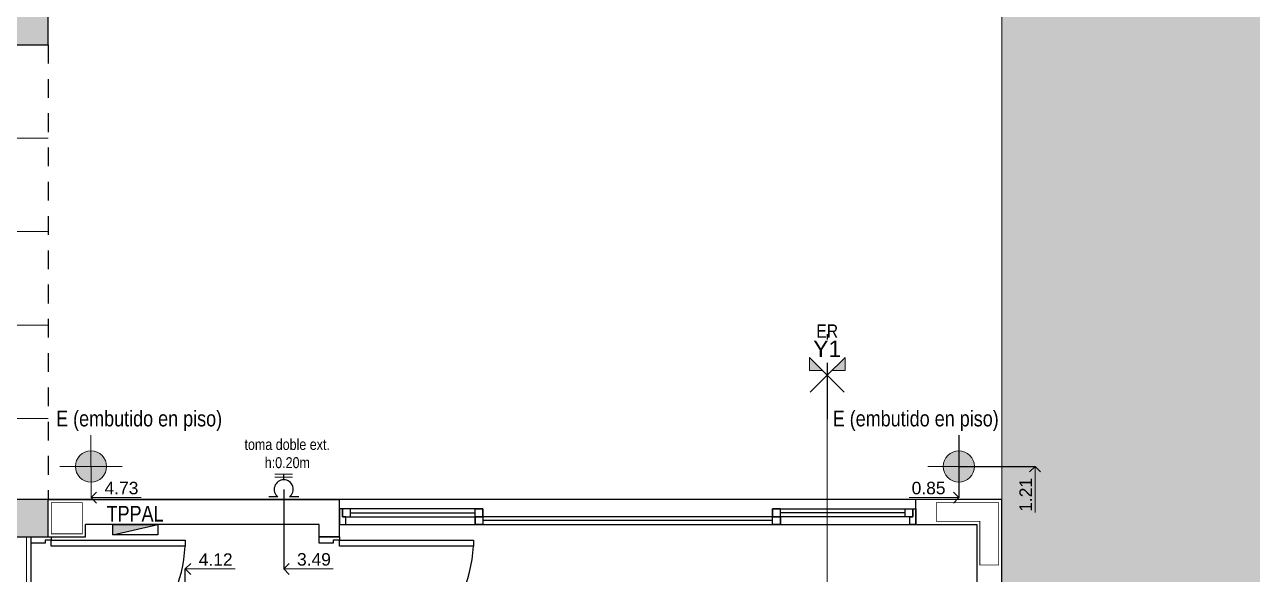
# Model space of a CAD drawing. Header units: millimetres. Extents: x 11902 to 12193, y 9935 to 10135.
# Drawn here: x 12036.44 to 12044.32, y 10096.11 to 10099.65 of the extents above; entities that cross this region are included whole.
import ezdxf
from ezdxf.enums import TextEntityAlignment as Align

# ---------------------------------------------------------------- set-up
doc = ezdxf.new("R2010")
doc.units = ezdxf.units.MM
doc.linetypes.add('ACAD_ISO02W100', pattern=[15, 12, -3])
doc.linetypes.add('CENTRO2', pattern=[28.575, 19.05, -3.175, 3.175, -3.175])
doc.layers.get('Defpoints').update_dxf_attribs({"color": 254})
doc.layers.add('000-COTAS ACUMULADAS', color=7, linetype='Continuous', lineweight=9, true_color=0xd10a0d)
doc.layers.add('ie bocas', color=7, linetype='Continuous', lineweight=9, true_color=0xe41b1b)
doc.layers.add('001-EJES REPLANTEO', color=20, linetype='Continuous', lineweight=18)
doc.layers.add('06-SOLADOS', color=252, linetype='Continuous', lineweight=25)
for name, color, linetype in [('01-MUROS', 7, 'Continuous'), ('02-CARPINTERÍAS', 62, 'Continuous'), ('03-PROYECCIONES', 14, 'Continuous'), ('ie llaves', 10, 'Continuous'), ('ie textos', 250, 'Continuous'), ('ie tomas', 10, 'Continuous')]:
    doc.layers.add(name, color=color, linetype=linetype)
doc.styles.add('arial1', font='arial.ttf', dxfattribs={"height": 0.002})
doc.styles.add('COTAS', font='arial.ttf')
doc.styles.get("Standard").update_dxf_attribs({"font": 'arial.ttf'})
doc.dimstyles.new('Cotas 1 50', dxfattribs={"dimtxt": 0.08, "dimasz": 0.07, "dimexe": 0, "dimexo": 0, "dimgap": 0.02, "dimtad": 1, "dimjust": 2, "dimzin": 0, "dimdsep": 46, "dimtxsty": 'COTAS', "dimblk1": 'NONE', "dimblk2": 'OPEN90', "dimsah": 1, "dimcen": 0.1, "dimse1": 1, "dimsd1": 1, "dimclrd": 256, "dimclre": 252, "dimclrt": 256, "dimadec": 0, "dimazin": 0, "dimtfac": 1, "dimtix": 1, "dimtmove": 2, "dimatfit": 3, "dimldrblk": 'COTA', "dimfxl": 0, "dimtolj": 1, "dimtzin": 0, "dimlwd": -1, "dimarcsym": 0})

# ---------------------------------------------------------------- blocks, each defined once
blk = doc.blocks.new('Eje Replanteo')
h = blk.add_hatch(color=256)
h.paths.add_polyline_path([(0.229, 0.793), (0.06, 0.624), (0.229, 0.624)])
h.paths.add_polyline_path([(-0.229, 0.793), (-0.229, 0.624), (-0.06, 0.624)])
at = {"linetype": 'CENTRO2', "lineweight": 30}
for points in [[(0, 1.094), (0, 1.025)], [(0, 0.725), (0, 0)]]:
    blk.add_lwpolyline(points, dxfattribs=at)
for points in [[(0.217, 0.348), (0, 0.564), (-0.229, 0.793), (-0.229, 0.624), (-0.06, 0.624)], [(-0.217, 0.348), (0, 0.564), (0.229, 0.793), (0.229, 0.624), (0.06, 0.624)]]:
    blk.add_lwpolyline(points)
at = {"width": 0.85}
blk.add_attdef('ER', text='', height=0.17, dxfattribs=at).set_placement((0, 1.133), align=Align.MIDDLE_CENTER)
at = {"color": 1}
blk.add_attdef('EJE', text='', height=0.21, dxfattribs=at).set_placement((0, 0.905), align=Align.MIDDLE_CENTER)
blk = doc.blocks.new('tug')
at = {"color": 0}
for p, q in [((-0.138, 0.07), (-0.053, 0.07)), ((0.053, 0.07), (0.138, 0.07)), ((0, -0.088), (0, -0.14))]:
    blk.add_line(p, q, dxfattribs=at)
at = {"color": 0, "const_width": 0.01}
for points in [[(-0.083, -0.112), (0.083, -0.112)], [(-0.083, -0.14), (0.083, -0.14)]]:
    blk.add_lwpolyline(points, dxfattribs=at)
at = {"color": 0}
blk.add_arc((0, 0), 0.0875, 126.8888, 53.1112, dxfattribs=at)
blk = doc.blocks.new('BOCA ILUMINAICON')
at = {"layer": 'ie bocas'}
h = blk.add_hatch(color=256, dxfattribs=at)
h.dxf.hatch_style = 1
edge = h.paths.add_edge_path()
edge.add_arc((0, 0), 0.1, 0, 360)
at = {"layer": 'ie bocas', "color": 250, "lineweight": 0, "true_color": 0x1f1f1f}
for p, q in [((-0.0027, -0.2), (0.0027, 0.2)), ((0.2, -0.0027), (-0.2, 0.0027))]:
    blk.add_line(p, q, dxfattribs=at)
at = {"layer": 'ie bocas', "lineweight": 9}
blk.add_circle((0, 0), 0.1, dxfattribs=at)
blk = doc.blocks.new('_OPEN90')
at = {"color": 0, "linetype": 'ByBlock'}
for p, q in [((0, 0), (-1, 0)), ((-0.5, 0.5), (0, 0)), ((0, 0), (-0.5, -0.5))]:
    blk.add_line(p, q, dxfattribs=at)
blk = doc.blocks.new('*D86')
at = {"layer": '000-COTAS ACUMULADAS', "color": 252, "lineweight": -2, "transparency": 16777216}
blk.add_line((12042.4329, 10097.0077), (12042.4329, 10096.6077), dxfattribs=at)
at = {"layer": '000-COTAS ACUMULADAS', "transparency": 16777216}
blk.add_line((12042.3629, 10096.6077), (12042.1145, 10096.6077), dxfattribs=at)
at = {"layer": 'Defpoints', "color": 0, "transparency": 16777216}
for p in [(12041.5879, 10097.3929), (12042.4329, 10097.0077), (12042.4329, 10096.6077)]:
    blk.add_point(p, dxfattribs=at)
at = {"layer": '000-COTAS ACUMULADAS', "transparency": 16777216, "xscale": 0.07, "yscale": 0.07, "zscale": 0.07}
blk.add_blockref('_OPEN90', (12042.4329, 10096.6077), dxfattribs=at)
at = {"layer": '000-COTAS ACUMULADAS', "transparency": 16777216, "insert": (12042.2387, 10096.6686), "char_height": 0.08, "attachment_point": 5, "style": 'COTAS'}
blk.add_mtext('\\A1;0.85', dxfattribs=at)
blk = doc.blocks.new('_None')
blk = doc.blocks.new('COTA')
blk.add_line((-1, 0), (0, 0))
at = {"const_width": 0.065}
blk.add_lwpolyline([(0.14, 0.14), (0.28, 0.28), (0, 0), (-0.14, -0.14), (-0.28, -0.28)], dxfattribs=at)
blk = doc.blocks.new('*D87')
at = {"layer": '000-COTAS ACUMULADAS', "color": 252, "lineweight": -2, "transparency": 16777216}
blk.add_line((12042.4329, 10096.8077), (12042.922, 10096.8077), dxfattribs=at)
at = {"layer": '000-COTAS ACUMULADAS', "transparency": 16777216}
blk.add_line((12042.922, 10096.7377), (12042.922, 10096.5129), dxfattribs=at)
at = {"layer": 'Defpoints', "color": 0, "transparency": 16777216}
for p in [(12042.4329, 10096.8077), (12042.922, 10096.8077), (12042.5479, 10095.595)]:
    blk.add_point(p, dxfattribs=at)
at = {"layer": '000-COTAS ACUMULADAS', "transparency": 16777216, "xscale": 0.07, "yscale": 0.07, "zscale": 0.07, "rotation": 90}
blk.add_blockref('_OPEN90', (12042.922, 10096.8077), dxfattribs=at)
at = {"layer": '000-COTAS ACUMULADAS', "transparency": 16777216, "insert": (12042.8618, 10096.6253), "char_height": 0.08, "attachment_point": 5, "rotation": 90, "style": 'COTAS'}
blk.add_mtext('\\A1;1.21', dxfattribs=at)
blk = doc.blocks.new('*D94')
at = {"layer": '000-COTAS ACUMULADAS', "color": 252, "lineweight": -2, "transparency": 16777216}
blk.add_line((12038.0998, 10096.6607), (12038.0998, 10096.1497), dxfattribs=at)
at = {"layer": '000-COTAS ACUMULADAS', "transparency": 16777216}
blk.add_line((12038.1698, 10096.1497), (12038.4177, 10096.1497), dxfattribs=at)
at = {"layer": 'Defpoints', "color": 0, "transparency": 16777216}
for p in [(12038.0998, 10096.6607), (12041.5879, 10096.595), (12038.0998, 10096.1497)]:
    blk.add_point(p, dxfattribs=at)
at = {"layer": '000-COTAS ACUMULADAS', "transparency": 16777216, "xscale": 0.07, "yscale": 0.07, "zscale": 0.07, "rotation": 180}
blk.add_blockref('_OPEN90', (12038.0998, 10096.1497), dxfattribs=at)
at = {"layer": '000-COTAS ACUMULADAS', "transparency": 16777216, "insert": (12038.2938, 10096.2106), "char_height": 0.08, "attachment_point": 5, "style": 'COTAS'}
blk.add_mtext('\\A1;3.49', dxfattribs=at)
blk = doc.blocks.new('*D95')
at = {"layer": '000-COTAS ACUMULADAS', "color": 252, "lineweight": -2, "transparency": 16777216}
blk.add_line((12037.4679, 10095.905), (12037.4679, 10096.1497), dxfattribs=at)
at = {"layer": '000-COTAS ACUMULADAS', "transparency": 16777216}
blk.add_line((12037.5379, 10096.1497), (12037.7881, 10096.1497), dxfattribs=at)
at = {"layer": 'Defpoints', "color": 0, "transparency": 16777216}
for p in [(12037.4679, 10096.1497), (12037.4679, 10095.905, 0), (12041.5879, 10095.595)]:
    blk.add_point(p, dxfattribs=at)
at = {"layer": '000-COTAS ACUMULADAS', "transparency": 16777216, "xscale": 0.07, "yscale": 0.07, "zscale": 0.07, "rotation": 180}
blk.add_blockref('_OPEN90', (12037.4679, 10096.1497), dxfattribs=at)
at = {"layer": '000-COTAS ACUMULADAS', "transparency": 16777216, "insert": (12037.663, 10096.2098), "char_height": 0.08, "attachment_point": 5, "style": 'COTAS'}
blk.add_mtext('\\A1;4.12', dxfattribs=at)
blk = doc.blocks.new('*D97')
at = {"layer": '000-COTAS ACUMULADAS', "transparency": 16777216}
blk.add_line((12036.9329, 10096.6077), (12037.184, 10096.6077), dxfattribs=at)
at = {"layer": 'Defpoints', "color": 0, "transparency": 16777216}
for p in [(12036.8629, 10096.6077), (12036.8629, 10096.6077), (12041.5879, 10096.435)]:
    blk.add_point(p, dxfattribs=at)
at = {"layer": '000-COTAS ACUMULADAS', "transparency": 16777216, "xscale": 0.07, "yscale": 0.07, "zscale": 0.07, "rotation": 180}
blk.add_blockref('_OPEN90', (12036.8629, 10096.6077), dxfattribs=at)
at = {"layer": '000-COTAS ACUMULADAS', "transparency": 16777216, "insert": (12037.0585, 10096.6686), "char_height": 0.08, "attachment_point": 5, "style": 'COTAS'}
blk.add_mtext('\\A1;4.73', dxfattribs=at)
blk = doc.blocks.new('*D258')
at = {"layer": '000-COTAS ACUMULADAS', "color": 252, "lineweight": -2, "transparency": 16777216}
blk.add_line((12033.1479, 10096.875), (12033.1479, 10097.2008), dxfattribs=at)
at = {"layer": '000-COTAS ACUMULADAS', "transparency": 16777216}
blk.add_line((12033.2179, 10097.2008), (12033.4655, 10097.2008), dxfattribs=at)
at = {"layer": 'Defpoints', "color": 0, "transparency": 16777216}
for p in [(12033.1479, 10097.2008), (12033.1479, 10096.875), (12041.5879, 10096.595)]:
    blk.add_point(p, dxfattribs=at)
at = {"layer": '000-COTAS ACUMULADAS', "transparency": 16777216, "xscale": 0.07, "yscale": 0.07, "zscale": 0.07, "rotation": 180}
blk.add_blockref('_OPEN90', (12033.1479, 10097.2008), dxfattribs=at)
at = {"layer": '000-COTAS ACUMULADAS', "transparency": 16777216, "insert": (12033.3417, 10097.2616), "char_height": 0.08, "attachment_point": 5, "style": 'COTAS'}
blk.add_mtext('\\A1;8.44', dxfattribs=at)

msp = doc.modelspace()

# ---------------------------------------------------------------- hatches: boundary and pattern name
at = {"layer": '01-MUROS', "true_color": 0xe0e0e0, "transparency": 33554595}
h = msp.add_hatch(color=254, dxfattribs=at)
h.dxf.hatch_style = 1
h.paths.add_polyline_path([(12017.8251, 10096.455), (12009.0451, 10096.455), (12009.0451, 10090.345), (12017.8251, 10090.345)])
edge = h.paths.add_edge_path()
edge.add_line((12053.1589, 10112.895), (12013.9351, 10112.895))
edge.add_arc((12013.8466, 10108.0944), 4.8014, 88.94277, 179.99294)
edge.add_line((12009.0451, 10108.095), (12009.0451, 10106.595))
edge.add_line((12009.0451, 10106.595), (12022.2351, 10106.595))
edge.add_line((12022.2351, 10106.595), (12053.1589, 10106.595))
edge.add_line((12053.1589, 10106.595), (12053.1589, 10112.895))
h.paths.add_polyline_path([(12039.4579, 10091.345), (12029.0251, 10091.345), (12029.0251, 10090.345), (12039.4579, 10090.345)])
h.paths.add_polyline_path([(12017.8251, 10091.345), (12025.0251, 10091.345), (12025.0251, 10090.345), (12017.8251, 10090.345)])
h.paths.add_polyline_path([(12039.9379, 10092.495), (12039.9379, 10091.345), (12039.4579, 10091.345), (12039.4579, 10090.345), (12061.4589, 10090.345), (12061.4589, 10112.895), (12053.1589, 10112.895), (12053.1589, 10099.7514), (12042.7079, 10099.7514), (12042.7079, 10092.495)])
at = {"layer": '01-MUROS'}
h = msp.add_hatch(color=253, dxfattribs=at)
h.dxf.hatch_style = 1
h.paths.add_polyline_path([(12025.8251, 10092.695), (12025.8251, 10092.565), (12025.8251, 10092.495), (12036.6079, 10092.495), (12036.6079, 10092.695), (12036.6079, 10094.045), (12036.4479, 10094.045), (12036.4479, 10093.445), (12036.3279, 10093.445), (12036.3279, 10092.695), (12034.5179, 10092.695), (12034.5179, 10093.445), (12034.3979, 10093.445), (12034.3979, 10092.695), (12033.4979, 10092.695), (12033.4979, 10093.295), (12033.2979, 10093.295), (12033.2979, 10092.695)])
h.paths.add_polyline_path([(12032.7979, 10096.675), (12032.7979, 10097.28), (12032.5979, 10097.28), (12032.5979, 10096.475), (12033.2979, 10096.475), (12033.2979, 10095.845), (12033.4979, 10095.845), (12033.4979, 10096.675)])
h.paths.add_polyline_path([(12032.5979, 10099.745), (12032.5979, 10098.88), (12032.7979, 10098.88), (12032.7979, 10099.545), (12033.4979, 10099.545), (12033.4979, 10100.4025), (12033.2979, 10100.4025), (12033.2979, 10099.745)])
h.paths.add_polyline_path([(12033.2979, 10103.6275), (12033.2979, 10102.2525), (12033.4979, 10102.2525), (12033.4979, 10102.94), (12033.4979, 10103.6275)])
h.paths.add_polyline_path([(12030.7165, 10106.595), (12030.7165, 10106.395), (12033.2979, 10106.395), (12033.2979, 10105.4775), (12033.4979, 10105.4775), (12033.4979, 10106.395), (12033.8979, 10106.395), (12033.8979, 10106.595)])
h.paths.add_polyline_path([(12036.3279, 10099.755), (12036.3279, 10099.515), (12036.5879, 10099.515), (12036.5879, 10099.755)])
h.paths.add_polyline_path([(12036.3279, 10096.595), (12036.3279, 10096.355), (12036.5879, 10096.355), (12036.5879, 10096.595)])
h.paths.add_polyline_path([(12036.3479, 10106.595), (12036.0679, 10106.595), (12036.0679, 10106.395), (12036.3279, 10106.395), (12036.3279, 10106.355), (12036.5879, 10106.355), (12036.5879, 10106.595)])
h.paths.add_polyline_path([(12027.4165, 10106.595), (12027.4165, 10106.395), (12028.7165, 10106.395), (12028.7165, 10106.595)])
h.paths.add_polyline_path([(12022.2351, 10106.595), (12022.2351, 10105.23), (12022.4351, 10105.23), (12022.4351, 10106.395), (12025.4165, 10106.395), (12025.4165, 10106.595)])
h.paths.add_polyline_path([(12022.2351, 10103.23), (12022.2351, 10101.865), (12020.7451, 10101.865), (12020.7451, 10099.095), (12023.5551, 10099.095), (12023.5551, 10098.575), (12023.7551, 10098.575), (12023.7551, 10099.295), (12020.9451, 10099.295), (12020.9451, 10101.665), (12022.4351, 10101.665), (12022.4351, 10103.23)])
h.paths.add_polyline_path([(12019.0251, 10096.455), (12019.0251, 10095.475), (12019.2251, 10095.475), (12019.2251, 10096.255), (12023.7551, 10096.255), (12023.7551, 10096.975), (12023.5551, 10096.975), (12023.5551, 10096.455)])
h.paths.add_polyline_path([(12019.2251, 10092.695), (12019.2251, 10093.475), (12019.0251, 10093.475), (12019.0251, 10092.495), (12025.0251, 10092.495), (12025.0251, 10092.695)])
at = {"layer": '06-SOLADOS', "lineweight": 5}
h = msp.add_hatch(dxfattribs=at)
h.set_pattern_fill('_USER', color=256, scale=0.6, angle=90, double=1, pattern_type=0)
h.set_pattern_definition([(90, (12036.70794, 10094.71504), (-0.6, 2e-16), []), (180, (12036.70794, 10094.71504), (-2e-16, -0.6), [])])
h.paths.add_polyline_path([(12033.4979, 10093.445), (12036.4479, 10093.445), (12036.4479, 10094.045), (12036.4479, 10094.715), (12036.4479, 10096.355), (12036.3279, 10096.355), (12036.3279, 10096.595), (12036.5879, 10096.595), (12036.5879, 10099.515), (12036.3279, 10099.515), (12036.3279, 10099.755), (12036.5879, 10099.755), (12036.5879, 10106.355), (12036.4679, 10106.355), (12036.4679, 10106.395), (12033.4979, 10106.395), (12033.4979, 10099.545), (12032.7979, 10099.545), (12032.7979, 10096.675), (12033.4979, 10096.675), (12033.4979, 10096.005), (12035.4479, 10096.005), (12035.4479, 10095.185), (12033.4979, 10095.185)])
at = {"layer": 'ie llaves'}
h = msp.add_hatch(color=256, dxfattribs=at)
h.dxf.hatch_style = 1
h.paths.add_polyline_path([(12037.2912, 10096.435), (12037.0029, 10096.435), (12037.0029, 10096.3691)])

# ---------------------------------------------------------------- linework, layer by layer
msp.add_line((12036.4779, 10095.455), (12036.4779, 10096.355))
at = {"color": 97, "true_color": 0x2e8c22, "const_width": 0.005}
msp.add_lwpolyline([(12036.6079, 10096.575), (12036.6079, 10096.375), (12036.8079, 10096.375), (12036.8079, 10096.575)], close=True, dxfattribs=at)
msp.add_lwpolyline([(12042.6879, 10096.575), (12042.2879, 10096.575), (12042.2879, 10096.455), (12042.5679, 10096.455), (12042.5679, 10096.175), (12042.6879, 10096.175), (12042.6879, 10096.575)], dxfattribs=at)
at = {"layer": '001-EJES REPLANTEO'}
msp.add_line((12041.5879, 10097.3929), (12041.5879, 10091.6972), dxfattribs=at)
at = {"layer": '01-MUROS'}
for p, q in [((12036.5879, 10096.595), (12038.4579, 10096.595)), ((12038.4579, 10096.355), (12038.4579, 10096.595)), ((12042.1579, 10096.435), (12042.1579, 10096.595))]:
    msp.add_line(p, q, dxfattribs=at)
msp.add_lwpolyline([(12036.5879, 10099.515), (12036.5879, 10099.755), (12036.3279, 10099.755), (12036.3279, 10099.515)], close=True, dxfattribs=at)
for points in [[(12036.5879, 10096.595), (12036.3279, 10096.595), (12036.3279, 10096.355), (12036.5879, 10096.355), (12036.5879, 10096.595)], [(12038.4579, 10096.595), (12036.5879, 10096.595)], [(12042.7079, 10095.835), (12042.7079, 10096.595), (12042.1579, 10096.595)], [(12036.5879, 10096.355), (12036.8279, 10096.355), (12036.8279, 10096.435)], [(12038.4579, 10096.355), (12038.3279, 10096.355), (12038.3279, 10096.435), (12036.8279, 10096.435)], [(12042.1579, 10096.435), (12042.5479, 10096.435), (12042.5479, 10095.835)]]:
    msp.add_lwpolyline(points, dxfattribs=at)
at = {"layer": '02-CARPINTERÍAS'}
for p, q in [((12042.1579, 10096.595), (12038.4579, 10096.595)), ((12038.5279, 10096.51), (12039.3279, 10096.51)), ((12042.0879, 10096.51), (12041.2879, 10096.51)), ((12038.4579, 10096.435), (12042.1579, 10096.435)), ((12041.2379, 10096.46), (12039.3779, 10096.46))]:
    msp.add_line(p, q, dxfattribs=at)
for points in [[(12038.4979, 10096.485), (12038.4779, 10096.485), (12038.4779, 10096.535), (12038.4579, 10096.535), (12038.4579, 10096.435), (12038.4979, 10096.435)], [(12038.4779, 10096.535), (12038.4779, 10096.485), (12039.3779, 10096.485), (12039.3779, 10096.535)], [(12038.4779, 10096.485), (12038.5279, 10096.485), (12038.5279, 10096.535), (12038.4779, 10096.535)], [(12039.3779, 10096.485), (12039.3279, 10096.485), (12039.3279, 10096.535), (12039.3779, 10096.535)], [(12041.2879, 10096.485), (12039.3279, 10096.485), (12039.3279, 10096.435), (12041.2879, 10096.435)], [(12039.3779, 10096.435), (12039.3279, 10096.435), (12039.3279, 10096.485), (12039.3779, 10096.485)], [(12042.1379, 10096.535), (12042.1379, 10096.485), (12041.2379, 10096.485), (12041.2379, 10096.535)], [(12041.2379, 10096.485), (12041.2879, 10096.485), (12041.2879, 10096.535), (12041.2379, 10096.535)], [(12041.2879, 10096.435), (12041.2379, 10096.435), (12041.2379, 10096.485), (12041.2879, 10096.485)], [(12042.1379, 10096.485), (12042.0879, 10096.485), (12042.0879, 10096.535), (12042.1379, 10096.535)], [(12042.1179, 10096.485), (12042.1379, 10096.485), (12042.1379, 10096.535), (12042.1579, 10096.535), (12042.1579, 10096.435), (12042.1179, 10096.435)], [(12036.5679, 10096.315), (12036.4779, 10096.315), (12036.4779, 10096.355), (12036.6079, 10096.355), (12036.6079, 10096.335), (12036.5679, 10096.335)], [(12037.4679, 10096.335), (12037.4679, 10096.295), (12036.6079, 10096.295), (12036.6079, 10096.335)], [(12038.4179, 10096.315), (12038.3279, 10096.315), (12038.3279, 10096.355), (12038.4579, 10096.355), (12038.4579, 10096.335), (12038.4179, 10096.335)], [(12039.3179, 10096.335), (12039.3179, 10096.295), (12038.4579, 10096.295), (12038.4579, 10096.335)]]:
    msp.add_lwpolyline(points, close=True, dxfattribs=at)
for centre in [(12036.6079, 10096.335), (12038.4579, 10096.335)]:
    msp.add_arc(centre, 0.86, 270, 357.33412, dxfattribs=at)
at = {"layer": '03-PROYECCIONES', "linetype": 'ACAD_ISO02W100', "ltscale": 0.01}
msp.add_line((12036.5879, 10099.515), (12036.5879, 10096.595), dxfattribs=at)
at = {"layer": '06-SOLADOS', "lineweight": 9}
msp.add_line((12042.7079, 10096.595), (12042.7079, 10099.7514), dxfattribs=at)
at = {"layer": '06-SOLADOS', "lineweight": 5}
msp.add_line((12036.4479, 10095.455), (12036.4479, 10096.355), dxfattribs=at)
at = {"layer": 'ie llaves'}
msp.add_line((12037.0029, 10096.3691), (12037.2912, 10096.435), dxfattribs=at)
msp.add_lwpolyline([(12037.0029, 10096.435), (12037.2912, 10096.435), (12037.2912, 10096.3691), (12037.0029, 10096.3691)], close=True, dxfattribs=at)

# ---------------------------------------------------------------- block references
at = {"layer": '001-EJES REPLANTEO', "xscale": 0.5, "yscale": 0.5, "zscale": 0.5}
msp.add_blockref('Eje Replanteo', (12041.5879, 10097.1108), dxfattribs=at).add_auto_attribs({'EJE': 'Y1', 'ER': 'ER'})
at = {"layer": 'ie bocas', "extrusion": (1.88135e-09, -1.24706e-11, 1), "xscale": -1, "rotation": 179.2404349160212}
msp.add_blockref('BOCA ILUMINAICON', (12036.8629, 10096.8077, 0), dxfattribs=at)
at = {"layer": 'ie bocas', "extrusion": (-1.88135e-09, -1.24706e-11, 1), "rotation": 180.7595650839788}
msp.add_blockref('BOCA ILUMINAICON', (12042.4329, 10096.8077, 0), dxfattribs=at)
at = {"layer": 'ie tomas', "xscale": 0.7, "yscale": 0.7, "zscale": 0.7, "rotation": 180}
msp.add_blockref('tug', (12038.0998, 10096.6607), dxfattribs=at)

# ---------------------------------------------------------------- texts
at = {"layer": 'ie textos', "attachment_point": 1, "style": 'arial1'}
for s, insert, char_height in [('{\\fArial Narrow|b0|i0|c0|p34;E (embutido en piso)}', (12036.6389, 10097.1658), 0.1008), ('{\\fArial Narrow|b0|i0|c0|p34;E (embutido en piso)}', (12041.6233, 10097.1658), 0.1008), ('\\pi-0.26997;{\\fArial Narrow|b0|i0|c0|p34;toma doble ext.\\P\\pi-0.13971;h:0.20m}', (12038.1179, 10096.9839), 0.07), ('{\\fArial Narrow|b0|i0|c0|p34;TPPAL}', (12036.9629, 10096.5548), 0.1008)]:
    msp.add_mtext(s, dxfattribs=dict(at, insert=insert, char_height=char_height))

# ---------------------------------------------------------------- dimensions: what is measured, and where the dimension line sits
at = {"layer": '000-COTAS ACUMULADAS'}
for base, p1, p2, picture, middle in [((12042.4329393565, 10096.6077405304), (12041.5879393565, 10097.392926771), (12042.4329393565, 10097.0077405304), '*D86', (12042.2387374466, 10096.6685863694)), ((12033.1479, 10097.2008), (12041.5879, 10096.595), (12033.1479, 10096.875), '*D258', (12033.3417, 10097.2616)), ((12036.8629393565, 10096.6077405304), (12041.5879393565, 10096.4350384484), (12036.8629393565, 10096.6077405304), '*D97', (12037.0584509527, 10096.6686136545)), ((12038.0998, 10096.1497), (12041.5879, 10096.595), (12038.0998, 10096.6607), '*D94', (12038.2938, 10096.2106)), ((12037.4679, 10096.1497), (12041.5879, 10095.595), (12037.4679, 10095.905, 0), '*D95', (12037.663, 10096.2098))]:
    dim = msp.add_linear_dim(base=base, p1=p1, p2=p2, dimstyle='Cotas 1 50', dxfattribs=at)
    dim.commit()
    dim.dimension.update_dxf_attribs({"geometry": picture, "text_midpoint": middle})
dim = msp.add_linear_dim(base=(12042.922, 10096.8077), p1=(12042.5479, 10095.595), p2=(12042.4329, 10096.8077), angle=90, dimstyle='Cotas 1 50', dxfattribs=at)
dim.commit()
dim.dimension.update_dxf_attribs({"geometry": '*D87', "text_midpoint": (12042.8618, 10096.6253)})

doc.saveas('drawing.dxf')
